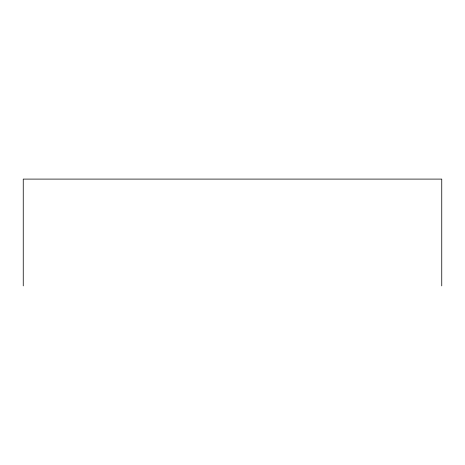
<?xml version="1.0" encoding="UTF-8"?>
<svg xmlns="http://www.w3.org/2000/svg" width="465" height="465" viewBox="0 0 465 465"><rect width="100%" height="100%" fill="white"/><g stroke="black" fill="none" stroke-linecap="round" stroke-linejoin="round"><path stroke-width="0.7" d="M441.75 285.899L441.75 179.101L23.25 179.101L23.25 285.899"/></g></svg>
